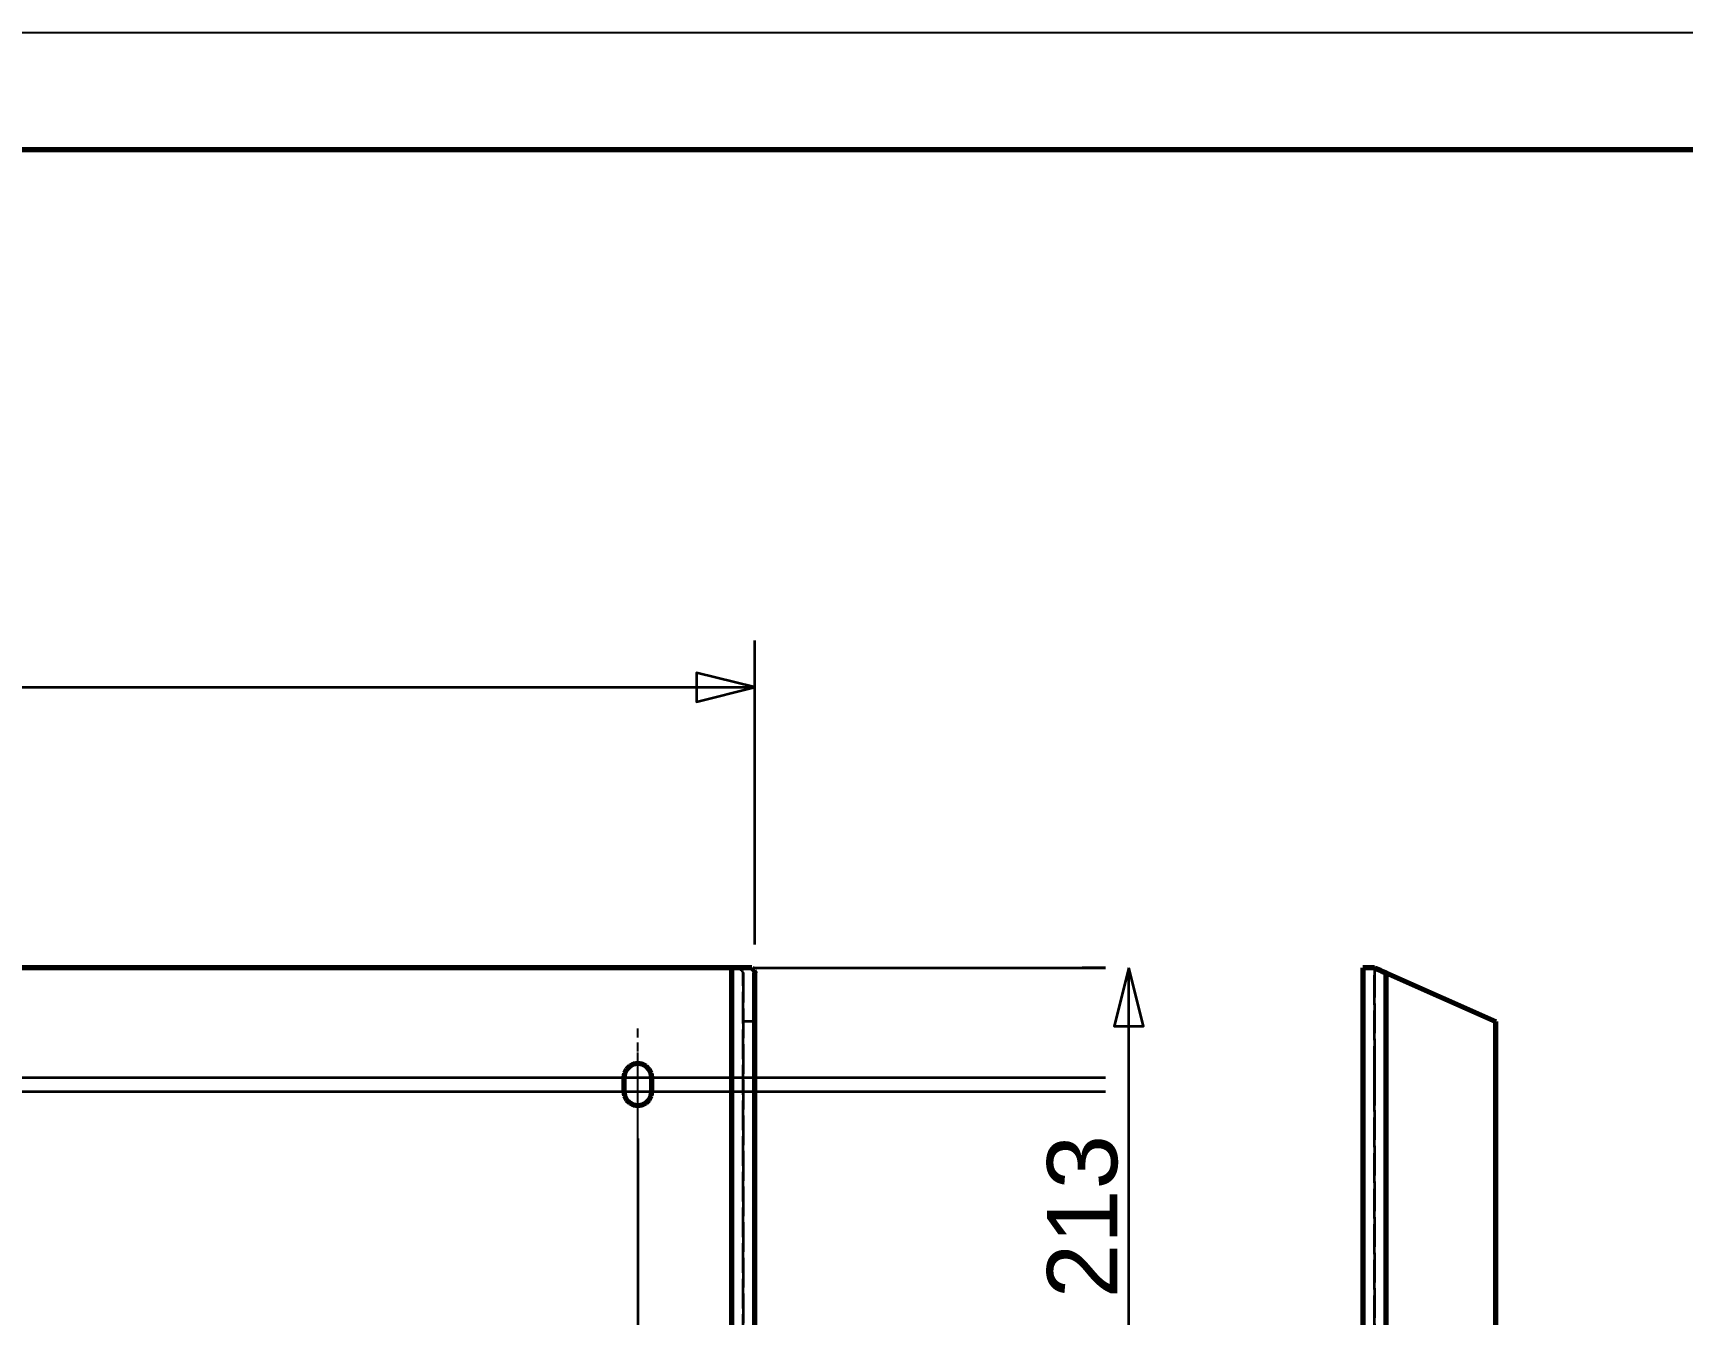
# Model space of a CAD drawing. Header units: millimetres. Extents: x 0 to 420, y 0 to 297.
# Drawn here: x 189.1 to 259.7, y 242.2 to 297 of the extents above; entities that cross this region are included whole.
import ezdxf
from ezdxf.enums import TextEntityAlignment as Align

# ---------------------------------------------------------------- set-up
doc = ezdxf.new("R2010")
doc.units = ezdxf.units.MM
doc.linetypes.add('CENTER', pattern=[5.08, 3.175, -0.635, 0.635, -0.635])
doc.linetypes.add('DASHED', pattern=[1.524, 1.27, -0.254])
doc.styles.add('GOST', font='Arial')

msp = doc.modelspace()

# ---------------------------------------------------------------- linework, layer by layer
at = {"color": 7, "lineweight": 35}
for p, q in [((220, 258), (220, 271)), ((65, 269), (220, 269)), ((220, 257), (235, 257)), ((235, 257), (234, 257)), ((236, 235.7), (236, 257)), ((72.6, 252.3), (235, 252.3)), ((217.6, 252.3), (235, 252.3)), ((72.6, 251.7), (235, 251.7)), ((217.6, 251.7), (235, 251.7)), ((215, 249.7), (215, 142.932)), ((215, 249.1), (215, 142.932))]:
    msp.add_line(p, q, dxfattribs=at)
at = {"color": 1, "lineweight": 70}
for p, q in [((219, 257), (66, 257)), ((219.075, 257), (219, 257)), ((219, 257), (219, 160.931)), ((219.149, 257), (219.075, 257)), ((219.223, 257), (219.149, 257)), ((219.295, 257), (219.223, 257)), ((219.365, 257), (219.295, 257)), ((219.434, 257), (219.365, 257)), ((219.5, 257), (219.434, 257)), ((219.563, 257), (219.5, 257)), ((219.623, 257), (219.563, 257)), ((219.68, 257), (219.623, 257)), ((219.733, 257), (219.68, 257)), ((219.782, 257), (219.733, 257)), ((219.826, 257), (219.782, 257)), ((219.866, 257), (219.826, 257)), ((219.866, 257), (219.884, 256.986)), ((219.884, 256.986), (219.901, 256.971)), ((219.901, 256.971), (219.917, 256.956)), ((219.917, 256.956), (219.931, 256.94)), ((219.931, 256.94), (219.944, 256.925)), ((219.944, 256.925), (219.956, 256.909)), ((219.956, 256.909), (219.966, 256.893)), ((219.966, 256.893), (219.975, 256.877)), ((219.975, 256.877), (219.983, 256.861)), ((219.983, 256.861), (219.989, 256.845)), ((219.989, 256.845), (219.994, 256.828)), ((219.994, 256.828), (219.997, 256.812)), ((219.997, 256.812), (219.999, 256.795)), ((219.999, 256.795), (220, 256.779)), ((220, 160.931), (220, 256.779)), ((246, 257), (246, 160.931)), ((246.003, 257), (246, 257)), ((246.011, 257), (246.003, 257)), ((246.025, 257), (246.011, 257)), ((246.044, 257), (246.025, 257)), ((246.069, 257), (246.044, 257)), ((246.099, 257), (246.069, 257)), ((246.134, 257), (246.099, 257)), ((246.174, 257), (246.134, 257)), ((246.218, 257), (246.174, 257)), ((246.267, 257), (246.218, 257)), ((246.32, 257), (246.267, 257)), ((246.377, 257), (246.32, 257)), ((246.437, 257), (246.377, 257)), ((246.5, 257), (246.437, 257)), ((246.5, 257), (246.533, 256.986)), ((246.533, 256.986), (246.566, 256.971)), ((246.566, 256.971), (246.6, 256.956)), ((246.6, 256.956), (246.635, 256.94)), ((246.635, 256.94), (246.67, 256.925)), ((246.67, 256.925), (246.705, 256.909)), ((246.705, 256.909), (246.741, 256.893)), ((246.741, 256.893), (246.777, 256.877)), ((246.777, 256.877), (246.814, 256.861)), ((246.814, 256.861), (246.851, 256.845)), ((246.851, 256.845), (246.888, 256.828)), ((246.888, 256.828), (246.925, 256.812)), ((246.925, 256.812), (246.963, 256.795)), ((246.963, 256.795), (247, 256.779)), ((247, 256.779), (251.7, 254.7)), ((247, 160.931), (247, 256.779)), ((251.7, 158.605), (251.7, 254.7)), ((214.515, 252.653), (214.429, 252.485)), ((214.647, 252.785), (214.515, 252.653)), ((214.815, 252.871), (214.647, 252.785)), ((215, 252.9), (214.815, 252.871)), ((215.185, 252.871), (215, 252.9)), ((215.353, 252.785), (215.185, 252.871)), ((215.485, 252.653), (215.353, 252.785)), ((215.571, 252.485), (215.485, 252.653)), ((214.429, 252.485), (214.4, 252.3)), ((214.4, 252.3), (214.4, 251.7)), ((215.6, 252.3), (215.571, 252.485)), ((215.6, 251.7), (215.6, 252.3)), ((214.4, 251.7), (214.429, 251.515)), ((214.429, 251.515), (214.515, 251.347)), ((214.515, 251.347), (214.647, 251.215)), ((214.647, 251.215), (214.815, 251.129)), ((214.815, 251.129), (215, 251.1)), ((215, 251.1), (215.185, 251.129)), ((215.185, 251.129), (215.353, 251.215)), ((215.353, 251.215), (215.485, 251.347)), ((215.485, 251.347), (215.571, 251.515)), ((215.571, 251.515), (215.6, 251.7))]:
    msp.add_line(p, q, dxfattribs=at)
at = {"color": 5, "linetype": 'DASHED', "lineweight": 35}
for p, q in [((219, 257), (66, 257)), ((219, 257), (219.866, 257)), ((219.056, 256.999), (219, 257)), ((219.111, 256.994), (219.056, 256.999)), ((219.165, 256.988), (219.111, 256.994)), ((219.217, 256.978), (219.165, 256.988)), ((219.266, 256.966), (219.217, 256.978)), ((219.312, 256.952), (219.266, 256.966)), ((219.354, 256.935), (219.312, 256.952)), ((219.391, 256.917), (219.354, 256.935)), ((219.423, 256.897), (219.391, 256.917)), ((219.45, 256.875), (219.423, 256.897)), ((219.472, 256.852), (219.45, 256.875)), ((219.487, 256.828), (219.472, 256.852)), ((219.497, 256.804), (219.487, 256.828)), ((219.5, 256.779), (219.497, 256.804)), ((219.5, 254.7), (219.5, 256.779)), ((219.5, 256.779), (219.5, 160.931)), ((220, 256.779), (220, 254.7)), ((246, 257), (246.003, 257)), ((246, 160.931), (246, 257)), ((246.5, 257), (246, 257)), ((246, 257), (246.5, 257)), ((246.003, 257), (246.011, 257)), ((246.011, 257), (246.025, 257)), ((246.025, 257), (246.044, 257)), ((246.044, 257), (246.069, 257)), ((246.069, 257), (246.099, 257)), ((246.099, 257), (246.134, 257)), ((246.134, 257), (246.174, 257)), ((246.174, 257), (246.218, 257)), ((246.218, 257), (246.267, 257)), ((246.267, 257), (246.32, 257)), ((246.32, 257), (246.377, 257)), ((246.377, 257), (246.437, 257)), ((246.437, 257), (246.5, 257)), ((246.5, 257), (246.503, 256.999)), ((246.533, 256.986), (246.5, 257)), ((246.503, 256.999), (246.5, 257)), ((246.5, 160.931), (246.5, 257)), ((246.5, 257), (246.5, 160.931)), ((246.503, 256.999), (246.513, 256.994)), ((246.513, 256.994), (246.503, 256.999)), ((246.513, 256.994), (246.528, 256.988)), ((246.528, 256.988), (246.513, 256.994)), ((246.528, 256.988), (246.55, 256.978)), ((246.55, 256.978), (246.528, 256.988)), ((246.566, 256.971), (246.533, 256.986)), ((246.55, 256.978), (246.577, 256.966)), ((246.577, 256.966), (246.55, 256.978)), ((246.6, 256.956), (246.566, 256.971)), ((246.577, 256.966), (246.609, 256.952)), ((246.609, 256.952), (246.577, 256.966)), ((246.635, 256.94), (246.6, 256.956)), ((246.609, 256.952), (246.646, 256.935)), ((246.646, 256.935), (246.609, 256.952)), ((246.67, 256.925), (246.635, 256.94)), ((246.646, 256.935), (246.688, 256.917)), ((246.688, 256.917), (246.646, 256.935)), ((246.705, 256.909), (246.67, 256.925)), ((246.688, 256.917), (246.734, 256.897)), ((246.734, 256.897), (246.688, 256.917)), ((246.741, 256.893), (246.705, 256.909)), ((246.734, 256.897), (246.783, 256.875)), ((246.783, 256.875), (246.734, 256.897)), ((246.777, 256.877), (246.741, 256.893)), ((246.814, 256.861), (246.777, 256.877)), ((246.783, 256.875), (246.835, 256.852)), ((246.835, 256.852), (246.783, 256.875)), ((246.851, 256.845), (246.814, 256.861)), ((246.835, 256.852), (246.889, 256.828)), ((246.889, 256.828), (246.835, 256.852)), ((246.888, 256.828), (246.851, 256.845)), ((246.925, 256.812), (246.888, 256.828)), ((246.889, 256.828), (246.944, 256.804)), ((246.944, 256.804), (246.889, 256.828)), ((246.963, 256.795), (246.925, 256.812)), ((246.944, 256.804), (247, 256.779)), ((247, 256.779), (246.944, 256.804)), ((247, 256.779), (246.963, 256.795)), ((247, 256.779), (251.7, 254.7)), ((251.7, 254.7), (247, 256.779)), ((251.7, 254.7), (247, 256.779)), ((220, 254.7), (219.5, 254.7)), ((219.5, 158.605), (219.5, 254.7)), ((220, 158.605), (220, 254.7)), ((251.7, 158.605), (251.7, 254.7)), ((251.7, 254.7), (251.7, 158.605)), ((251.7, 254.7), (251.7, 158.605)), ((214.429, 252.485), (214.515, 252.653)), ((214.515, 252.653), (214.647, 252.785)), ((214.647, 252.785), (214.815, 252.871)), ((214.815, 252.871), (215, 252.9)), ((215, 252.9), (215.185, 252.871)), ((215.185, 252.871), (215.353, 252.785)), ((215.353, 252.785), (215.485, 252.653)), ((215.485, 252.653), (215.571, 252.485)), ((246, 252.896), (246, 252.9)), ((246, 252.9), (246, 252.896)), ((246, 252.896), (246, 252.9)), ((246, 252.9), (246, 252.896)), ((246, 252.885), (246, 252.896)), ((246, 252.896), (246, 252.885)), ((246, 252.885), (246, 252.896)), ((246, 252.896), (246, 252.885)), ((246, 252.866), (246, 252.885)), ((246, 252.885), (246, 252.866)), ((246, 252.866), (246, 252.885)), ((246, 252.885), (246, 252.866)), ((246, 252.841), (246, 252.866)), ((246, 252.866), (246, 252.841)), ((246, 252.841), (246, 252.866)), ((246, 252.866), (246, 252.841)), ((246, 252.808), (246, 252.841)), ((246, 252.841), (246, 252.808)), ((246, 252.808), (246, 252.841)), ((246, 252.841), (246, 252.808)), ((246, 252.769), (246, 252.808)), ((246, 252.808), (246, 252.769)), ((246, 252.769), (246, 252.808)), ((246, 252.808), (246, 252.769)), ((246, 252.724), (246, 252.769)), ((246, 252.769), (246, 252.724)), ((246, 252.724), (246, 252.769)), ((246, 252.769), (246, 252.724)), ((246, 252.674), (246, 252.724)), ((246, 252.724), (246, 252.674)), ((246, 252.674), (246, 252.724)), ((246, 252.724), (246, 252.674)), ((246, 252.619), (246, 252.674)), ((246, 252.674), (246, 252.619)), ((246, 252.619), (246, 252.674)), ((246, 252.674), (246, 252.619)), ((246, 252.56), (246, 252.619)), ((246, 252.619), (246, 252.56)), ((246, 252.56), (246, 252.619)), ((246, 252.619), (246, 252.56)), ((246, 252.498), (246, 252.56)), ((246, 252.56), (246, 252.498)), ((246, 252.498), (246, 252.56)), ((246, 252.56), (246, 252.498)), ((246.5, 252.896), (246.5, 252.9)), ((246.5, 252.9), (246.5, 252.896)), ((246.5, 252.896), (246.5, 252.9)), ((246.5, 252.9), (246.5, 252.896)), ((246.5, 252.885), (246.5, 252.896)), ((246.5, 252.896), (246.5, 252.885)), ((246.5, 252.885), (246.5, 252.896)), ((246.5, 252.896), (246.5, 252.885)), ((246.5, 252.866), (246.5, 252.885)), ((246.5, 252.885), (246.5, 252.866)), ((246.5, 252.866), (246.5, 252.885)), ((246.5, 252.885), (246.5, 252.866)), ((246.5, 252.841), (246.5, 252.866)), ((246.5, 252.866), (246.5, 252.841)), ((246.5, 252.841), (246.5, 252.866)), ((246.5, 252.866), (246.5, 252.841)), ((246.5, 252.808), (246.5, 252.841)), ((246.5, 252.841), (246.5, 252.808)), ((246.5, 252.808), (246.5, 252.841)), ((246.5, 252.841), (246.5, 252.808)), ((246.5, 252.769), (246.5, 252.808)), ((246.5, 252.808), (246.5, 252.769)), ((246.5, 252.769), (246.5, 252.808)), ((246.5, 252.808), (246.5, 252.769)), ((246.5, 252.724), (246.5, 252.769)), ((246.5, 252.769), (246.5, 252.724)), ((246.5, 252.724), (246.5, 252.769)), ((246.5, 252.769), (246.5, 252.724)), ((246.5, 252.674), (246.5, 252.724)), ((246.5, 252.724), (246.5, 252.674)), ((246.5, 252.674), (246.5, 252.724)), ((246.5, 252.724), (246.5, 252.674)), ((246.5, 252.619), (246.5, 252.674)), ((246.5, 252.674), (246.5, 252.619)), ((246.5, 252.619), (246.5, 252.674)), ((246.5, 252.674), (246.5, 252.619)), ((246.5, 252.56), (246.5, 252.619)), ((246.5, 252.619), (246.5, 252.56)), ((246.5, 252.56), (246.5, 252.619)), ((246.5, 252.619), (246.5, 252.56)), ((246.5, 252.498), (246.5, 252.56)), ((246.5, 252.56), (246.5, 252.498)), ((246.5, 252.498), (246.5, 252.56)), ((246.5, 252.56), (246.5, 252.498)), ((214.4, 252.3), (214.429, 252.485)), ((214.4, 251.7), (214.4, 252.3)), ((215.571, 252.485), (215.6, 252.3)), ((215.6, 252.3), (215.6, 251.7)), ((246, 252.434), (246, 252.498)), ((246, 252.498), (246, 252.434)), ((246, 252.434), (246, 252.498)), ((246, 252.498), (246, 252.434)), ((246, 252.367), (246, 252.434)), ((246, 252.434), (246, 252.367)), ((246, 252.367), (246, 252.434)), ((246, 252.434), (246, 252.367)), ((246, 252.3), (246, 252.367)), ((246, 252.367), (246, 252.3)), ((246, 252.3), (246, 252.367)), ((246, 252.367), (246, 252.3)), ((246, 252.3), (246, 251.7)), ((246, 251.7), (246, 252.3)), ((246, 252.3), (246, 251.7)), ((246, 251.7), (246, 252.3)), ((246.5, 252.434), (246.5, 252.498)), ((246.5, 252.498), (246.5, 252.434)), ((246.5, 252.434), (246.5, 252.498)), ((246.5, 252.498), (246.5, 252.434)), ((246.5, 252.367), (246.5, 252.434)), ((246.5, 252.434), (246.5, 252.367)), ((246.5, 252.367), (246.5, 252.434)), ((246.5, 252.434), (246.5, 252.367)), ((246.5, 252.3), (246.5, 252.367)), ((246.5, 252.367), (246.5, 252.3)), ((246.5, 252.3), (246.5, 252.367)), ((246.5, 252.367), (246.5, 252.3)), ((246.5, 251.7), (246.5, 252.3)), ((246.5, 252.3), (246.5, 251.7)), ((246.5, 251.7), (246.5, 252.3)), ((246.5, 252.3), (246.5, 251.7)), ((214.429, 251.515), (214.4, 251.7)), ((214.515, 251.347), (214.429, 251.515)), ((214.647, 251.215), (214.515, 251.347)), ((214.815, 251.129), (214.647, 251.215)), ((215, 251.1), (214.815, 251.129)), ((215.185, 251.129), (215, 251.1)), ((215.353, 251.215), (215.185, 251.129)), ((215.485, 251.347), (215.353, 251.215)), ((215.571, 251.515), (215.485, 251.347)), ((215.6, 251.7), (215.571, 251.515)), ((246, 251.7), (246, 251.633)), ((246, 251.633), (246, 251.7)), ((246, 251.7), (246, 251.633)), ((246, 251.633), (246, 251.7)), ((246, 251.633), (246, 251.566)), ((246, 251.566), (246, 251.633)), ((246, 251.633), (246, 251.566)), ((246, 251.566), (246, 251.633)), ((246, 251.566), (246, 251.502)), ((246, 251.502), (246, 251.566)), ((246, 251.566), (246, 251.502)), ((246, 251.502), (246, 251.566)), ((246, 251.502), (246, 251.44)), ((246, 251.44), (246, 251.502)), ((246, 251.502), (246, 251.44)), ((246, 251.44), (246, 251.502)), ((246, 251.44), (246, 251.381)), ((246, 251.381), (246, 251.44)), ((246, 251.44), (246, 251.381)), ((246, 251.381), (246, 251.44)), ((246, 251.381), (246, 251.326)), ((246, 251.326), (246, 251.381)), ((246, 251.381), (246, 251.326)), ((246, 251.326), (246, 251.381)), ((246, 251.326), (246, 251.276)), ((246, 251.276), (246, 251.326)), ((246, 251.326), (246, 251.276)), ((246, 251.276), (246, 251.326)), ((246, 251.276), (246, 251.231)), ((246, 251.231), (246, 251.276)), ((246, 251.276), (246, 251.231)), ((246, 251.231), (246, 251.276)), ((246, 251.231), (246, 251.192)), ((246, 251.192), (246, 251.231)), ((246, 251.231), (246, 251.192)), ((246, 251.192), (246, 251.231)), ((246, 251.192), (246, 251.159)), ((246, 251.159), (246, 251.192)), ((246, 251.192), (246, 251.159)), ((246, 251.159), (246, 251.192)), ((246, 251.159), (246, 251.134)), ((246, 251.134), (246, 251.159)), ((246, 251.159), (246, 251.134)), ((246, 251.134), (246, 251.159)), ((246, 251.134), (246, 251.115)), ((246, 251.115), (246, 251.134)), ((246, 251.134), (246, 251.115)), ((246, 251.115), (246, 251.134)), ((246, 251.115), (246, 251.104)), ((246, 251.104), (246, 251.115)), ((246, 251.115), (246, 251.104)), ((246, 251.104), (246, 251.115)), ((246.5, 251.7), (246.5, 251.633)), ((246.5, 251.633), (246.5, 251.7)), ((246.5, 251.7), (246.5, 251.633)), ((246.5, 251.633), (246.5, 251.7)), ((246.5, 251.633), (246.5, 251.566)), ((246.5, 251.566), (246.5, 251.633)), ((246.5, 251.633), (246.5, 251.566)), ((246.5, 251.566), (246.5, 251.633)), ((246.5, 251.566), (246.5, 251.502)), ((246.5, 251.502), (246.5, 251.566)), ((246.5, 251.566), (246.5, 251.502)), ((246.5, 251.502), (246.5, 251.566)), ((246.5, 251.502), (246.5, 251.44)), ((246.5, 251.44), (246.5, 251.502)), ((246.5, 251.502), (246.5, 251.44)), ((246.5, 251.44), (246.5, 251.502)), ((246.5, 251.44), (246.5, 251.381)), ((246.5, 251.381), (246.5, 251.44)), ((246.5, 251.44), (246.5, 251.381)), ((246.5, 251.381), (246.5, 251.44)), ((246.5, 251.381), (246.5, 251.326)), ((246.5, 251.326), (246.5, 251.381)), ((246.5, 251.381), (246.5, 251.326)), ((246.5, 251.326), (246.5, 251.381)), ((246.5, 251.326), (246.5, 251.276)), ((246.5, 251.276), (246.5, 251.326)), ((246.5, 251.326), (246.5, 251.276)), ((246.5, 251.276), (246.5, 251.326)), ((246.5, 251.276), (246.5, 251.231)), ((246.5, 251.231), (246.5, 251.276)), ((246.5, 251.276), (246.5, 251.231)), ((246.5, 251.231), (246.5, 251.276)), ((246.5, 251.231), (246.5, 251.192)), ((246.5, 251.192), (246.5, 251.231)), ((246.5, 251.231), (246.5, 251.192)), ((246.5, 251.192), (246.5, 251.231)), ((246.5, 251.192), (246.5, 251.159)), ((246.5, 251.159), (246.5, 251.192)), ((246.5, 251.192), (246.5, 251.159)), ((246.5, 251.159), (246.5, 251.192)), ((246.5, 251.159), (246.5, 251.134)), ((246.5, 251.134), (246.5, 251.159)), ((246.5, 251.159), (246.5, 251.134)), ((246.5, 251.134), (246.5, 251.159)), ((246.5, 251.134), (246.5, 251.115)), ((246.5, 251.115), (246.5, 251.134)), ((246.5, 251.134), (246.5, 251.115)), ((246.5, 251.115), (246.5, 251.134)), ((246.5, 251.115), (246.5, 251.104)), ((246.5, 251.104), (246.5, 251.115)), ((246.5, 251.115), (246.5, 251.104)), ((246.5, 251.104), (246.5, 251.115)), ((246, 251.104), (246, 251.1)), ((246, 251.1), (246, 251.104)), ((246, 251.104), (246, 251.1)), ((246, 251.1), (246, 251.104)), ((246.5, 251.104), (246.5, 251.1)), ((246.5, 251.1), (246.5, 251.104)), ((246.5, 251.104), (246.5, 251.1)), ((246.5, 251.1), (246.5, 251.104))]:
    msp.add_line(p, q, dxfattribs=at)
at = {"color": 4, "linetype": 'CENTER', "lineweight": 25}
for p, q in [((215, 250.2), (215, 254.4)), ((215, 249.6), (215, 253.8)), ((212.9, 252.3), (217.1, 252.3)), ((212.9, 251.7), (217.1, 251.7))]:
    msp.add_line(p, q, dxfattribs=at)
at = {"color": 7, "lineweight": 25}
msp.add_lwpolyline([(0, 0), (420, 0), (420, 297), (0, 297)], close=True, dxfattribs=at)
at = {"color": 7, "lineweight": 70}
msp.add_lwpolyline([(20, 5), (415, 5), (415, 292), (20, 292)], close=True, dxfattribs=at)
at = {"color": 7, "lineweight": 35}
for points in [[(220, 269), (217.5, 269.625), (217.5, 268.375)], [(236, 257), (235.375, 254.5), (236.625, 254.5)]]:
    msp.add_lwpolyline(points, close=True, dxfattribs=at)

# ---------------------------------------------------------------- texts
at = {"color": 7, "style": 'GOST'}
msp.add_text('213', height=3, rotation=90, dxfattribs=at).set_placement((234, 246.35), align=Align.MIDDLE)

doc.saveas('drawing.dxf')
